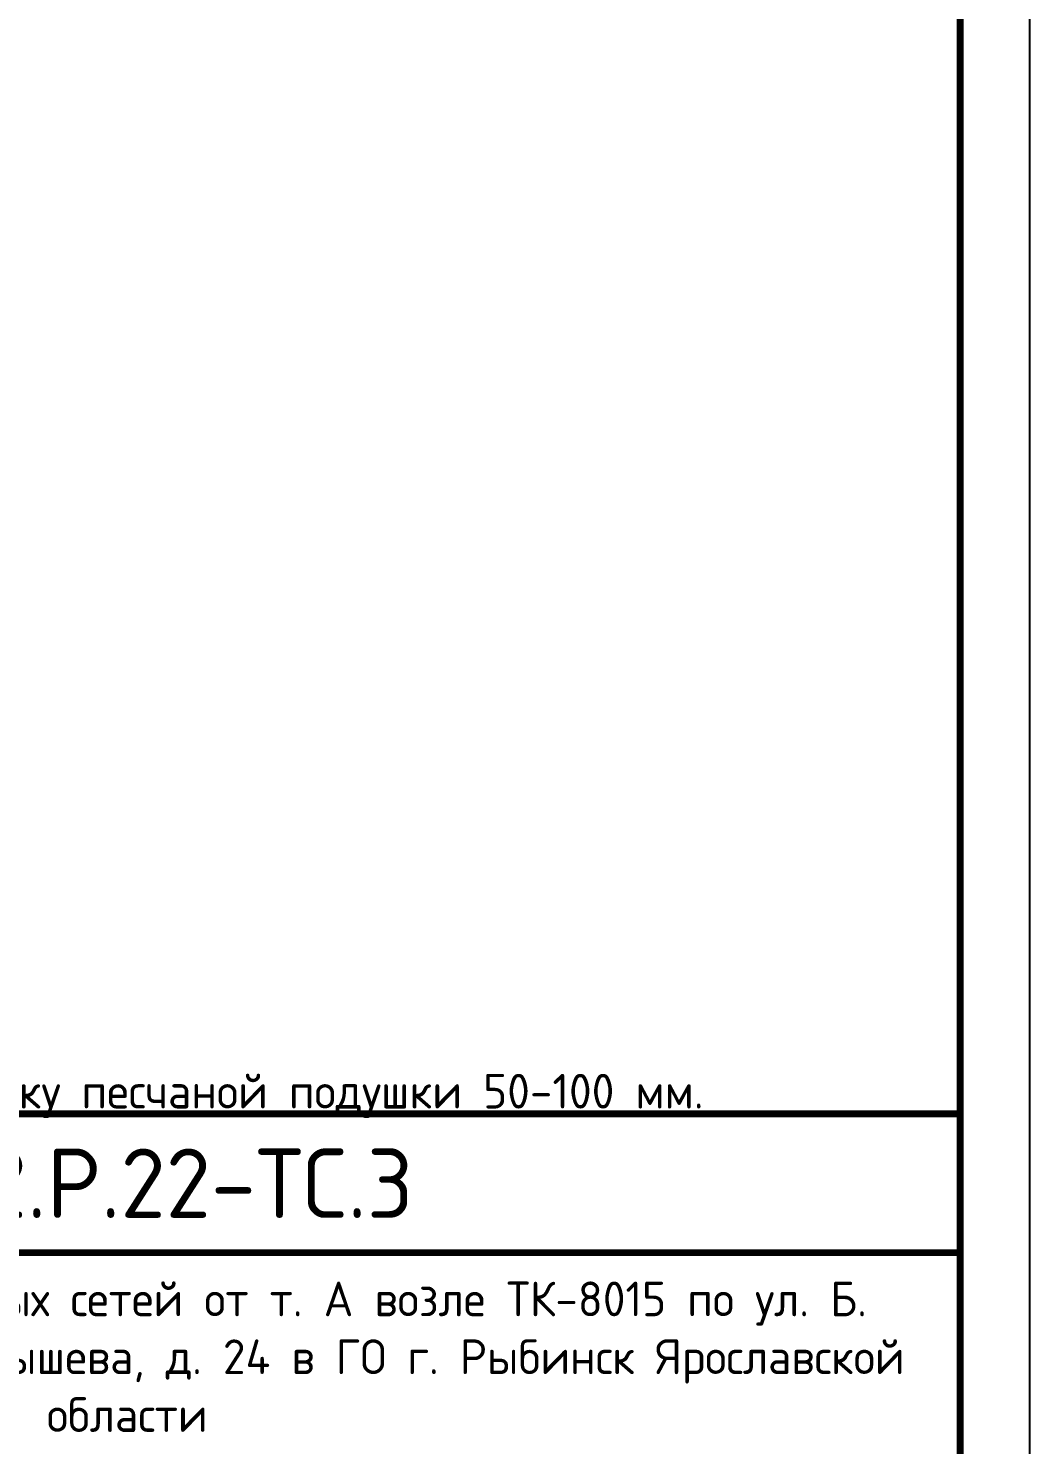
# Model space of a CAD drawing. Header units: metres. Extents: x 1981 to 7362, y 1229 to 3678.
# Drawn here: x 3444.6 to 3516.7, y 2967.6 to 3069.6 of the extents above; entities that cross this region are included whole.
import ezdxf
from ezdxf.enums import TextEntityAlignment as Align

# ---------------------------------------------------------------- set-up
doc = ezdxf.new("R2010")
doc.units = ezdxf.units.M
doc.layers.add('Форматы', color=7, linetype='Continuous')
doc.styles.add('GOST', font='GOST.shx', dxfattribs={"oblique": 15})
doc.styles.add('GOST-2.304_Type-B', font='GOST Common.ttf')
doc.styles.get("Standard").update_dxf_attribs({"font": 'GOST Common.ttf'})

# ---------------------------------------------------------------- blocks, each defined once
blk = doc.blocks.new('*U145')
blk.add_lwpolyline([(0, 123), (594, 123), (594, -297), (0, -297)], close=True)
at = {"const_width": 0.5}
blk.add_lwpolyline([(20, 118), (589, 118), (589, -292), (20, -292)], close=True, dxfattribs=at)
for points in [[(404, -292), (404, -237), (589, -237)], [(469, -247), (589, -247)]]:
    blk.add_lwpolyline(points, dxfattribs=at)
at = {"style": 'GOST-2.304_Type-B'}
blk.add_text('0802.Р.22-ТС.3', height=5, dxfattribs=at).set_placement((529, -242), align=Align.MIDDLE_CENTER)
at = {"insert": (529, -254.5), "char_height": 2.5, "width": 120, "attachment_point": 5, "style": 'GOST'}
blk.add_mtext('{\\fGOST Common|b0|i0|c204|p34;\\Q0;Капитальный ремонт тепловых сетей от т. А возле ТК-8015 по ул. Б. Новикова до ТК-8013  ул. Куйбышева, д. 24 в ГО г. Рыбинск Ярославской области}', dxfattribs=at)
at = {"style": 'GOST-2.304_Type-B'}
blk.add_attdef('РАЗРАБОТАЛ', text='', height=2.5, dxfattribs=at).set_placement((424.5, -264.22), align=Align.MIDDLE_LEFT)
at = {"style": 'GOST-2.304_Type-B', "flags": 8}
for tag, height, p in [('ДАТА', 2.5, (464.07, -264.4)), ('ЛИСТ', 3, (560.39, -271.92)), ('ЛИСТОВ', 3, (577.89, -271.92)), ('ФОРМАТ', 3, (554.97, -294.75))]:
    blk.add_attdef(tag, text='', height=height, dxfattribs=at).set_placement(p, align=Align.MIDDLE_CENTER)
at = {"style": 'GOST-2.304_Type-B'}
blk.add_attdef('ПРОВЕРИЛ', (424.75, -270.73), '', height=2.5, dxfattribs=at)
at = {"lineweight": 30, "flags": 104}
for tag, p in [('ТЕПЛОВЫЕ_СЕТИ', (504, -269.5)), ('ИМЯ_ЧЕРТЕЖА', (504, -284.5))]:
    blk.add_attdef(tag, text='', height=3, dxfattribs=at).set_placement(p, align=Align.MIDDLE_CENTER)

msp = doc.modelspace()

# ---------------------------------------------------------------- block references
at = {"layer": 'Форматы'}
msp.add_blockref('*U145', (2922.709, 3228.424), dxfattribs=at)

# ---------------------------------------------------------------- texts
at = {"lineweight": 50, "insert": (3326.709, 3017.694), "char_height": 2.5, "attachment_point": 1}
msp.add_mtext_dynamic_manual_height_columns('\\A1;\\pxi-3,l4,t4;1.^I*- уточнить по месту\\P2.^IВыдержать уклон трубопровода для:\\P\\pi0,l0,tz;^IТ1,Т2 - 2,5 {\\H0.7x;\\S0^ ;}\\P^IТ3 - 2,7 {\\H0.7x;\\S0^ ;}\\P^IТ4 - 3,3 {\\H0.7x;\\S0^ ;}\\P\\pi-3,l4,t4;3.^IПод тройниковуми ответвлениями на магистрали выполнить подсыпку песчаной подушки 50-100 мм.', width=185, gutter_width=12.5, heights=[0], dxfattribs=at)

doc.saveas('drawing.dxf')
